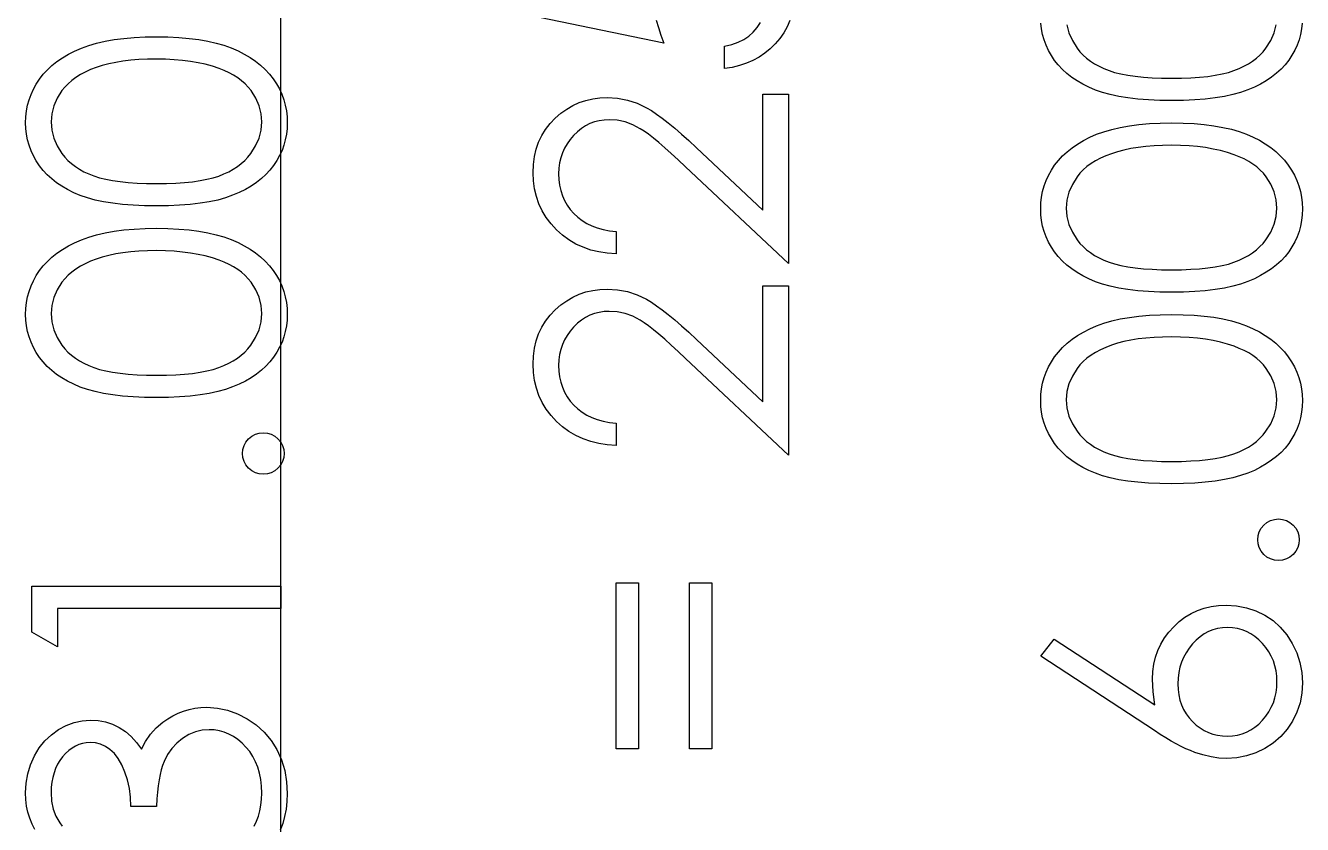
# Model space of a CAD drawing. Header units: millimetres. Extents: x -492 to -44, y 143 to 452.
# Drawn here: x -390.24 to -374.85, y 196.8 to 206.42 of the extents above; entities that cross this region are included whole.
import ezdxf

# ---------------------------------------------------------------- set-up
doc = ezdxf.new("R2010")
doc.units = ezdxf.units.MM

msp = doc.modelspace()

# ---------------------------------------------------------------- linework, layer by layer
at = {"color": 7, "linetype": 'Continuous'}
msp.add_line((-387.161, 164.056), (-387.161, 293.248), dxfattribs=at)
at = {"color": 7, "linetype": 'Continuous', "flags": 128}
for points in [[(-382.639, 206.485), (-382.613, 206.396), (-382.582, 206.305), (-382.546, 206.21), (-382.546, 206.21), (-384.046, 206.517)], [(-381.028, 206.481), (-381.061, 206.405), (-381.102, 206.334), (-381.15, 206.265), (-381.205, 206.201), (-381.266, 206.142), (-381.331, 206.089), (-381.401, 206.042), (-381.475, 206.001), (-381.553, 205.967), (-381.636, 205.939), (-381.724, 205.917), (-381.815, 205.902), (-381.815, 205.902), (-381.815, 206.171), (-381.815, 206.171), (-381.73, 206.193), (-381.653, 206.22), (-381.585, 206.255), (-381.525, 206.295), (-381.472, 206.342), (-381.424, 206.397), (-381.382, 206.459)], [(-376.429, 205.517), (-376.573, 205.519), (-376.709, 205.525), (-376.837, 205.535), (-376.956, 205.549), (-377.067, 205.567), (-377.169, 205.589), (-377.263, 205.615), (-377.348, 205.644), (-377.427, 205.677), (-377.501, 205.714), (-377.569, 205.754), (-377.633, 205.797), (-377.692, 205.844), (-377.746, 205.893), (-377.796, 205.946), (-377.84, 206.002), (-377.879, 206.061), (-377.913, 206.122), (-377.942, 206.184), (-377.965, 206.248), (-377.984, 206.314), (-377.997, 206.381), (-378.005, 206.449)], [(-377.691, 206.43), (-377.667, 206.333), (-377.626, 206.24), (-377.569, 206.149), (-377.534, 206.106), (-377.496, 206.066), (-377.454, 206.028), (-377.407, 205.993), (-377.357, 205.961), (-377.303, 205.931), (-377.246, 205.904), (-377.184, 205.879), (-377.117, 205.857), (-377.041, 205.839), (-376.959, 205.823), (-376.868, 205.81), (-376.77, 205.8), (-376.665, 205.792), (-376.551, 205.788), (-376.43, 205.786)], [(-376.43, 205.786), (-376.31, 205.788), (-376.197, 205.792), (-376.092, 205.8), (-375.994, 205.809), (-375.904, 205.823), (-375.822, 205.838), (-375.746, 205.857), (-375.679, 205.878), (-375.617, 205.903), (-375.56, 205.93), (-375.505, 205.96), (-375.455, 205.992), (-375.409, 206.027), (-375.366, 206.065), (-375.328, 206.106), (-375.293, 206.149), (-375.235, 206.241), (-375.194, 206.335), (-375.169, 206.431)], [(-374.856, 206.449), (-374.864, 206.381), (-374.877, 206.314), (-374.895, 206.249), (-374.918, 206.185), (-374.947, 206.123), (-374.98, 206.063), (-375.019, 206.005), (-375.063, 205.949), (-375.111, 205.896), (-375.165, 205.847), (-375.225, 205.8), (-375.289, 205.757), (-375.358, 205.717), (-375.433, 205.679), (-375.512, 205.646), (-375.598, 205.616), (-375.692, 205.589), (-375.794, 205.568), (-375.905, 205.55), (-376.024, 205.535), (-376.151, 205.525), (-376.286, 205.519), (-376.429, 205.517)], [(-388.66, 204.248), (-388.804, 204.25), (-388.94, 204.256), (-389.068, 204.266), (-389.187, 204.28), (-389.297, 204.297), (-389.4, 204.32), (-389.493, 204.345), (-389.579, 204.375), (-389.657, 204.408), (-389.731, 204.445), (-389.8, 204.485), (-389.864, 204.528), (-389.923, 204.574), (-389.977, 204.624), (-390.026, 204.676), (-390.071, 204.733), (-390.11, 204.792), (-390.144, 204.853), (-390.172, 204.914), (-390.196, 204.979), (-390.215, 205.044), (-390.228, 205.112), (-390.236, 205.18), (-390.238, 205.251), (-390.238, 205.251), (-390.236, 205.323), (-390.227, 205.393), (-390.215, 205.461), (-390.196, 205.527), (-390.172, 205.592), (-390.143, 205.655), (-390.109, 205.717), (-390.07, 205.777), (-390.025, 205.834), (-389.975, 205.889), (-389.92, 205.94), (-389.859, 205.988), (-389.794, 206.033), (-389.722, 206.075), (-389.647, 206.113), (-389.565, 206.149), (-389.477, 206.181), (-389.382, 206.21), (-389.279, 206.233), (-389.17, 206.252), (-389.053, 206.267), (-388.929, 206.278), (-388.798, 206.284), (-388.66, 206.286), (-388.66, 206.286), (-388.522, 206.284), (-388.391, 206.278), (-388.268, 206.267), (-388.152, 206.253), (-388.043, 206.234), (-387.941, 206.21), (-387.847, 206.183), (-387.76, 206.151), (-387.678, 206.116), (-387.603, 206.077), (-387.532, 206.036), (-387.466, 205.991), (-387.406, 205.943), (-387.35, 205.891), (-387.3, 205.836), (-387.255, 205.779), (-387.215, 205.719), (-387.18, 205.657), (-387.151, 205.593), (-387.127, 205.528), (-387.108, 205.461), (-387.095, 205.393), (-387.087, 205.323), (-387.084, 205.251), (-387.084, 205.251), (-387.087, 205.18), (-387.094, 205.112), (-387.108, 205.044), (-387.126, 204.979), (-387.148, 204.916), (-387.177, 204.854), (-387.211, 204.794), (-387.249, 204.735), (-387.293, 204.679), (-387.342, 204.627), (-387.396, 204.577), (-387.456, 204.531), (-387.52, 204.488), (-387.589, 204.448), (-387.663, 204.41), (-387.743, 204.377), (-387.829, 204.347), (-387.923, 204.32), (-388.025, 204.298), (-388.136, 204.28), (-388.255, 204.266), (-388.382, 204.256), (-388.517, 204.25), (-388.66, 204.248)], [(-388.661, 204.517), (-388.541, 204.518), (-388.428, 204.523), (-388.323, 204.53), (-388.225, 204.54), (-388.135, 204.553), (-388.052, 204.569), (-387.977, 204.588), (-387.91, 204.609), (-387.848, 204.634), (-387.79, 204.661), (-387.736, 204.69), (-387.686, 204.723), (-387.639, 204.758), (-387.597, 204.796), (-387.558, 204.837), (-387.523, 204.88), (-387.466, 204.972), (-387.425, 205.065), (-387.4, 205.161), (-387.392, 205.26), (-387.392, 205.26), (-387.4, 205.359), (-387.424, 205.455), (-387.464, 205.548), (-387.52, 205.637), (-387.555, 205.68), (-387.593, 205.72), (-387.635, 205.757), (-387.681, 205.792), (-387.731, 205.824), (-387.786, 205.853), (-387.844, 205.88), (-387.907, 205.904), (-387.907, 205.904), (-387.987, 205.93), (-388.072, 205.954), (-388.16, 205.973), (-388.252, 205.989), (-388.348, 206.001), (-388.448, 206.01), (-388.553, 206.015), (-388.661, 206.017), (-388.661, 206.017), (-388.769, 206.015), (-388.873, 206.011), (-388.971, 206.003), (-389.064, 205.992), (-389.152, 205.978), (-389.235, 205.961), (-389.313, 205.94), (-389.386, 205.916), (-389.455, 205.89), (-389.518, 205.861), (-389.577, 205.83), (-389.631, 205.796), (-389.68, 205.76), (-389.725, 205.721), (-389.765, 205.68), (-389.8, 205.637), (-389.857, 205.546), (-389.898, 205.454), (-389.922, 205.358), (-389.93, 205.26), (-389.93, 205.26), (-389.922, 205.161), (-389.898, 205.064), (-389.857, 204.971), (-389.8, 204.88), (-389.765, 204.837), (-389.727, 204.797), (-389.685, 204.759), (-389.638, 204.724), (-389.588, 204.692), (-389.534, 204.661), (-389.477, 204.634), (-389.415, 204.61), (-389.347, 204.588), (-389.272, 204.57), (-389.189, 204.553), (-389.099, 204.541), (-389.001, 204.53), (-388.895, 204.523), (-388.782, 204.518), (-388.661, 204.517)], [(-383.122, 203.94), (-383.123, 203.671), (-383.123, 203.671), (-383.23, 203.678), (-383.332, 203.694), (-383.428, 203.717), (-383.521, 203.75), (-383.608, 203.79), (-383.691, 203.839), (-383.769, 203.896), (-383.841, 203.961), (-383.907, 204.033), (-383.965, 204.109), (-384.013, 204.189), (-384.052, 204.273), (-384.083, 204.361), (-384.105, 204.453), (-384.118, 204.549), (-384.123, 204.649), (-384.123, 204.649), (-384.118, 204.748), (-384.106, 204.842), (-384.085, 204.931), (-384.056, 205.016), (-384.019, 205.095), (-383.973, 205.17), (-383.919, 205.24), (-383.857, 205.305), (-383.789, 205.364), (-383.718, 205.414), (-383.644, 205.458), (-383.567, 205.493), (-383.488, 205.52), (-383.405, 205.54), (-383.32, 205.551), (-383.231, 205.556), (-383.231, 205.556), (-383.106, 205.548), (-382.985, 205.524), (-382.868, 205.486), (-382.755, 205.431), (-382.698, 205.396), (-382.635, 205.354), (-382.567, 205.305), (-382.494, 205.249), (-382.416, 205.184), (-382.334, 205.113), (-382.247, 205.035), (-382.154, 204.949), (-382.154, 204.949), (-381.353, 204.198), (-381.353, 204.198), (-381.353, 205.594), (-381.353, 205.594), (-381.046, 205.594), (-381.046, 205.594), (-381.046, 203.556), (-381.046, 203.556), (-382.287, 204.719), (-382.287, 204.719), (-382.376, 204.804), (-382.459, 204.881), (-382.536, 204.95), (-382.607, 205.011), (-382.672, 205.065), (-382.731, 205.111), (-382.785, 205.149), (-382.832, 205.179), (-382.922, 205.226), (-383.015, 205.26), (-383.109, 205.28), (-383.207, 205.286), (-383.207, 205.286), (-383.268, 205.283), (-383.327, 205.274), (-383.383, 205.26), (-383.438, 205.24), (-383.491, 205.213), (-383.541, 205.18), (-383.589, 205.142), (-383.635, 205.098), (-383.677, 205.049), (-383.714, 204.998), (-383.745, 204.945), (-383.77, 204.888), (-383.79, 204.829), (-383.803, 204.767), (-383.812, 204.703), (-383.815, 204.636), (-383.815, 204.636), (-383.812, 204.565), (-383.803, 204.498), (-383.79, 204.434), (-383.769, 204.372), (-383.744, 204.314), (-383.713, 204.259), (-383.676, 204.207), (-383.633, 204.157), (-383.585, 204.112), (-383.533, 204.073), (-383.476, 204.038), (-383.415, 204.008), (-383.349, 203.983), (-383.278, 203.964), (-383.203, 203.949), (-383.123, 203.94)], [(-376.429, 203.21), (-376.573, 203.211), (-376.709, 203.217), (-376.837, 203.228), (-376.956, 203.241), (-377.067, 203.259), (-377.169, 203.281), (-377.263, 203.307), (-377.348, 203.336), (-377.427, 203.369), (-377.501, 203.406), (-377.569, 203.446), (-377.633, 203.49), (-377.692, 203.536), (-377.746, 203.585), (-377.796, 203.638), (-377.84, 203.695), (-377.879, 203.753), (-377.913, 203.814), (-377.942, 203.876), (-377.965, 203.94), (-377.984, 204.006), (-377.997, 204.073), (-378.005, 204.142), (-378.007, 204.213), (-378.007, 204.213), (-378.005, 204.284), (-377.996, 204.354), (-377.984, 204.422), (-377.965, 204.489), (-377.942, 204.554), (-377.912, 204.617), (-377.879, 204.679), (-377.839, 204.738), (-377.794, 204.795), (-377.744, 204.85), (-377.689, 204.901), (-377.629, 204.949), (-377.563, 204.994), (-377.492, 205.036), (-377.416, 205.075), (-377.334, 205.111), (-377.246, 205.143), (-377.151, 205.171), (-377.049, 205.195), (-376.939, 205.214), (-376.823, 205.229), (-376.698, 205.24), (-376.567, 205.246), (-376.429, 205.248), (-376.429, 205.248), (-376.291, 205.246), (-376.16, 205.24), (-376.037, 205.229), (-375.921, 205.214), (-375.813, 205.195), (-375.71, 205.172), (-375.616, 205.145), (-375.529, 205.113), (-375.448, 205.077), (-375.372, 205.039), (-375.301, 204.997), (-375.235, 204.952), (-375.175, 204.904), (-375.12, 204.853), (-375.069, 204.798), (-375.024, 204.74), (-374.984, 204.68), (-374.95, 204.618), (-374.92, 204.554), (-374.896, 204.49), (-374.877, 204.423), (-374.864, 204.354), (-374.856, 204.284), (-374.853, 204.213), (-374.853, 204.213), (-374.856, 204.142), (-374.864, 204.073), (-374.877, 204.006), (-374.895, 203.941), (-374.918, 203.877), (-374.947, 203.815), (-374.98, 203.755), (-375.019, 203.697), (-375.063, 203.641), (-375.111, 203.588), (-375.165, 203.539), (-375.225, 203.493), (-375.289, 203.449), (-375.358, 203.409), (-375.433, 203.372), (-375.512, 203.338), (-375.598, 203.308), (-375.692, 203.282), (-375.794, 203.26), (-375.905, 203.242), (-376.024, 203.228), (-376.151, 203.217), (-376.286, 203.211), (-376.429, 203.21)], [(-376.43, 203.479), (-376.31, 203.48), (-376.197, 203.485), (-376.092, 203.492), (-375.994, 203.502), (-375.904, 203.515), (-375.822, 203.53), (-375.746, 203.549), (-375.679, 203.571), (-375.617, 203.595), (-375.56, 203.622), (-375.505, 203.652), (-375.455, 203.684), (-375.409, 203.72), (-375.366, 203.758), (-375.328, 203.798), (-375.293, 203.842), (-375.235, 203.933), (-375.194, 204.027), (-375.169, 204.123), (-375.161, 204.222), (-375.161, 204.222), (-375.169, 204.321), (-375.193, 204.417), (-375.233, 204.509), (-375.29, 204.599), (-375.324, 204.642), (-375.362, 204.681), (-375.404, 204.719), (-375.451, 204.753), (-375.501, 204.785), (-375.555, 204.815), (-375.614, 204.841), (-375.676, 204.865), (-375.676, 204.865), (-375.757, 204.892), (-375.841, 204.915), (-375.929, 204.934), (-376.021, 204.951), (-376.117, 204.963), (-376.218, 204.972), (-376.322, 204.977), (-376.43, 204.979), (-376.43, 204.979), (-376.538, 204.977), (-376.642, 204.973), (-376.74, 204.964), (-376.833, 204.954), (-376.921, 204.939), (-377.004, 204.922), (-377.082, 204.901), (-377.156, 204.878), (-377.224, 204.851), (-377.287, 204.823), (-377.346, 204.791), (-377.4, 204.758), (-377.45, 204.722), (-377.494, 204.683), (-377.534, 204.642), (-377.569, 204.598), (-377.626, 204.508), (-377.667, 204.415), (-377.691, 204.32), (-377.7, 204.222), (-377.7, 204.222), (-377.691, 204.122), (-377.667, 204.026), (-377.626, 203.933), (-377.569, 203.842), (-377.534, 203.798), (-377.496, 203.758), (-377.454, 203.72), (-377.407, 203.686), (-377.357, 203.653), (-377.303, 203.623), (-377.246, 203.596), (-377.184, 203.571), (-377.117, 203.55), (-377.041, 203.531), (-376.959, 203.515), (-376.868, 203.502), (-376.77, 203.492), (-376.665, 203.485), (-376.551, 203.48), (-376.43, 203.479)], [(-388.66, 201.94), (-388.804, 201.942), (-388.94, 201.948), (-389.068, 201.958), (-389.187, 201.972), (-389.297, 201.99), (-389.4, 202.012), (-389.493, 202.038), (-389.579, 202.067), (-389.657, 202.1), (-389.731, 202.137), (-389.8, 202.177), (-389.864, 202.22), (-389.923, 202.267), (-389.977, 202.316), (-390.026, 202.369), (-390.071, 202.425), (-390.11, 202.484), (-390.144, 202.545), (-390.172, 202.607), (-390.196, 202.671), (-390.215, 202.737), (-390.228, 202.804), (-390.236, 202.872), (-390.238, 202.943), (-390.238, 202.943), (-390.236, 203.015), (-390.227, 203.085), (-390.215, 203.153), (-390.196, 203.22), (-390.172, 203.285), (-390.143, 203.348), (-390.109, 203.41), (-390.07, 203.469), (-390.025, 203.526), (-389.975, 203.581), (-389.92, 203.632), (-389.859, 203.68), (-389.794, 203.725), (-389.722, 203.767), (-389.647, 203.806), (-389.565, 203.842), (-389.477, 203.874), (-389.382, 203.902), (-389.279, 203.925), (-389.17, 203.945), (-389.053, 203.96), (-388.929, 203.97), (-388.798, 203.976), (-388.66, 203.979), (-388.66, 203.979), (-388.522, 203.976), (-388.391, 203.97), (-388.268, 203.96), (-388.152, 203.945), (-388.043, 203.926), (-387.941, 203.902), (-387.847, 203.875), (-387.76, 203.844), (-387.678, 203.808), (-387.603, 203.77), (-387.532, 203.728), (-387.466, 203.683), (-387.406, 203.635), (-387.35, 203.583), (-387.3, 203.529), (-387.255, 203.471), (-387.215, 203.411), (-387.18, 203.349), (-387.151, 203.285), (-387.127, 203.22), (-387.108, 203.154), (-387.095, 203.085), (-387.087, 203.015), (-387.084, 202.943), (-387.084, 202.943), (-387.087, 202.872), (-387.094, 202.804), (-387.108, 202.737), (-387.126, 202.672), (-387.148, 202.608), (-387.177, 202.546), (-387.211, 202.486), (-387.249, 202.428), (-387.293, 202.372), (-387.342, 202.319), (-387.396, 202.27), (-387.456, 202.223), (-387.52, 202.18), (-387.589, 202.14), (-387.663, 202.103), (-387.743, 202.069), (-387.829, 202.039), (-387.923, 202.012), (-388.025, 201.991), (-388.136, 201.973), (-388.255, 201.958), (-388.382, 201.948), (-388.517, 201.942), (-388.66, 201.94)], [(-388.661, 202.21), (-388.541, 202.211), (-388.428, 202.216), (-388.323, 202.223), (-388.225, 202.232), (-388.135, 202.246), (-388.052, 202.261), (-387.977, 202.28), (-387.91, 202.301), (-387.848, 202.326), (-387.79, 202.353), (-387.736, 202.383), (-387.686, 202.415), (-387.639, 202.451), (-387.597, 202.488), (-387.558, 202.529), (-387.523, 202.573), (-387.466, 202.664), (-387.425, 202.758), (-387.4, 202.854), (-387.392, 202.952), (-387.392, 202.952), (-387.4, 203.051), (-387.424, 203.148), (-387.464, 203.24), (-387.52, 203.33), (-387.555, 203.372), (-387.593, 203.412), (-387.635, 203.449), (-387.681, 203.484), (-387.731, 203.516), (-387.786, 203.545), (-387.844, 203.572), (-387.907, 203.596), (-387.907, 203.596), (-387.987, 203.622), (-388.072, 203.646), (-388.16, 203.665), (-388.252, 203.681), (-388.348, 203.693), (-388.448, 203.702), (-388.553, 203.708), (-388.661, 203.71), (-388.661, 203.71), (-388.769, 203.708), (-388.873, 203.704), (-388.971, 203.695), (-389.064, 203.684), (-389.152, 203.67), (-389.235, 203.653), (-389.313, 203.632), (-389.386, 203.609), (-389.455, 203.582), (-389.518, 203.553), (-389.577, 203.522), (-389.631, 203.488), (-389.68, 203.452), (-389.725, 203.413), (-389.765, 203.372), (-389.8, 203.329), (-389.857, 203.238), (-389.898, 203.146), (-389.922, 203.05), (-389.93, 202.952), (-389.93, 202.952), (-389.922, 202.853), (-389.898, 202.756), (-389.857, 202.663), (-389.8, 202.573), (-389.765, 202.529), (-389.727, 202.489), (-389.685, 202.451), (-389.638, 202.416), (-389.588, 202.384), (-389.534, 202.354), (-389.477, 202.327), (-389.415, 202.302), (-389.347, 202.28), (-389.272, 202.262), (-389.189, 202.246), (-389.099, 202.233), (-389.001, 202.223), (-388.895, 202.216), (-388.782, 202.211), (-388.661, 202.21)], [(-383.122, 201.633), (-383.123, 201.363), (-383.123, 201.363), (-383.23, 201.371), (-383.332, 201.386), (-383.428, 201.41), (-383.521, 201.442), (-383.608, 201.482), (-383.691, 201.531), (-383.769, 201.588), (-383.841, 201.654), (-383.907, 201.725), (-383.965, 201.801), (-384.013, 201.881), (-384.052, 201.965), (-384.083, 202.053), (-384.105, 202.145), (-384.118, 202.241), (-384.123, 202.342), (-384.123, 202.342), (-384.118, 202.44), (-384.106, 202.535), (-384.085, 202.624), (-384.056, 202.708), (-384.019, 202.788), (-383.973, 202.862), (-383.919, 202.933), (-383.857, 202.997), (-383.789, 203.056), (-383.718, 203.107), (-383.644, 203.15), (-383.567, 203.186), (-383.488, 203.213), (-383.405, 203.232), (-383.32, 203.244), (-383.231, 203.248), (-383.231, 203.248), (-383.106, 203.24), (-382.985, 203.217), (-382.868, 203.178), (-382.755, 203.124), (-382.698, 203.089), (-382.635, 203.047), (-382.567, 202.997), (-382.494, 202.941), (-382.416, 202.877), (-382.334, 202.806), (-382.247, 202.727), (-382.154, 202.641), (-382.154, 202.641), (-381.353, 201.89), (-381.353, 201.89), (-381.353, 203.286), (-381.353, 203.286), (-381.046, 203.286), (-381.046, 203.286), (-381.046, 201.248), (-381.046, 201.248), (-382.287, 202.411), (-382.287, 202.411), (-382.376, 202.496), (-382.459, 202.573), (-382.536, 202.642), (-382.607, 202.704), (-382.672, 202.757), (-382.731, 202.803), (-382.785, 202.841), (-382.832, 202.872), (-382.922, 202.919), (-383.015, 202.952), (-383.109, 202.972), (-383.207, 202.979), (-383.207, 202.979), (-383.268, 202.976), (-383.327, 202.967), (-383.383, 202.952), (-383.438, 202.932), (-383.491, 202.905), (-383.541, 202.872), (-383.589, 202.835), (-383.635, 202.79), (-383.677, 202.741), (-383.714, 202.69), (-383.745, 202.637), (-383.77, 202.58), (-383.79, 202.521), (-383.803, 202.46), (-383.812, 202.395), (-383.815, 202.328), (-383.815, 202.328), (-383.812, 202.258), (-383.803, 202.19), (-383.79, 202.126), (-383.769, 202.065), (-383.744, 202.006), (-383.713, 201.951), (-383.676, 201.899), (-383.633, 201.85), (-383.585, 201.804), (-383.533, 201.765), (-383.476, 201.73), (-383.415, 201.7), (-383.349, 201.675), (-383.278, 201.656), (-383.203, 201.642), (-383.123, 201.633)], [(-376.429, 200.902), (-376.573, 200.904), (-376.709, 200.91), (-376.837, 200.92), (-376.956, 200.934), (-377.067, 200.951), (-377.169, 200.973), (-377.263, 200.999), (-377.348, 201.029), (-377.427, 201.062), (-377.501, 201.098), (-377.569, 201.139), (-377.633, 201.182), (-377.692, 201.228), (-377.746, 201.277), (-377.796, 201.33), (-377.84, 201.387), (-377.879, 201.446), (-377.913, 201.506), (-377.942, 201.568), (-377.965, 201.633), (-377.984, 201.698), (-377.997, 201.765), (-378.005, 201.834), (-378.007, 201.905), (-378.007, 201.905), (-378.005, 201.976), (-377.996, 202.047), (-377.984, 202.115), (-377.965, 202.181), (-377.942, 202.246), (-377.912, 202.309), (-377.879, 202.371), (-377.839, 202.431), (-377.794, 202.488), (-377.744, 202.542), (-377.689, 202.594), (-377.629, 202.642), (-377.563, 202.687), (-377.492, 202.729), (-377.416, 202.767), (-377.334, 202.803), (-377.246, 202.835), (-377.151, 202.863), (-377.049, 202.887), (-376.939, 202.906), (-376.823, 202.921), (-376.698, 202.932), (-376.567, 202.938), (-376.429, 202.94), (-376.429, 202.94), (-376.291, 202.938), (-376.16, 202.932), (-376.037, 202.921), (-375.921, 202.907), (-375.813, 202.887), (-375.71, 202.864), (-375.616, 202.837), (-375.529, 202.805), (-375.448, 202.77), (-375.372, 202.731), (-375.301, 202.69), (-375.235, 202.645), (-375.175, 202.597), (-375.12, 202.545), (-375.069, 202.49), (-375.024, 202.433), (-374.984, 202.372), (-374.95, 202.311), (-374.92, 202.247), (-374.896, 202.182), (-374.877, 202.115), (-374.864, 202.047), (-374.856, 201.976), (-374.853, 201.905), (-374.853, 201.905), (-374.856, 201.834), (-374.864, 201.765), (-374.877, 201.698), (-374.895, 201.633), (-374.918, 201.57), (-374.947, 201.508), (-374.98, 201.448), (-375.019, 201.389), (-375.063, 201.333), (-375.111, 201.28), (-375.165, 201.231), (-375.225, 201.185), (-375.289, 201.142), (-375.358, 201.101), (-375.433, 201.064), (-375.512, 201.03), (-375.598, 201), (-375.692, 200.974), (-375.794, 200.952), (-375.905, 200.934), (-376.024, 200.92), (-376.151, 200.91), (-376.286, 200.904), (-376.429, 200.902)], [(-376.43, 201.171), (-376.31, 201.172), (-376.197, 201.177), (-376.092, 201.184), (-375.994, 201.194), (-375.904, 201.207), (-375.822, 201.223), (-375.746, 201.241), (-375.679, 201.263), (-375.617, 201.288), (-375.56, 201.315), (-375.505, 201.344), (-375.455, 201.377), (-375.409, 201.412), (-375.366, 201.45), (-375.328, 201.491), (-375.293, 201.534), (-375.235, 201.625), (-375.194, 201.719), (-375.169, 201.815), (-375.161, 201.914), (-375.161, 201.914), (-375.169, 202.013), (-375.193, 202.109), (-375.233, 202.202), (-375.29, 202.291), (-375.324, 202.334), (-375.362, 202.374), (-375.404, 202.411), (-375.451, 202.446), (-375.501, 202.478), (-375.555, 202.507), (-375.614, 202.533), (-375.676, 202.558), (-375.676, 202.558), (-375.757, 202.584), (-375.841, 202.607), (-375.929, 202.627), (-376.021, 202.643), (-376.117, 202.655), (-376.218, 202.664), (-376.322, 202.669), (-376.43, 202.671), (-376.43, 202.671), (-376.538, 202.669), (-376.642, 202.665), (-376.74, 202.657), (-376.833, 202.646), (-376.921, 202.631), (-377.004, 202.615), (-377.082, 202.594), (-377.156, 202.57), (-377.224, 202.544), (-377.287, 202.515), (-377.346, 202.484), (-377.4, 202.45), (-377.45, 202.414), (-377.494, 202.375), (-377.534, 202.334), (-377.569, 202.291), (-377.626, 202.2), (-377.667, 202.107), (-377.691, 202.012), (-377.7, 201.914), (-377.7, 201.914), (-377.691, 201.815), (-377.667, 201.718), (-377.626, 201.625), (-377.569, 201.534), (-377.534, 201.491), (-377.496, 201.451), (-377.454, 201.413), (-377.407, 201.378), (-377.357, 201.345), (-377.303, 201.315), (-377.246, 201.288), (-377.184, 201.264), (-377.117, 201.242), (-377.041, 201.223), (-376.959, 201.207), (-376.868, 201.195), (-376.77, 201.184), (-376.665, 201.177), (-376.551, 201.172), (-376.43, 201.171)], [(-387.623, 201.267), (-387.618, 201.317), (-387.605, 201.363), (-387.582, 201.405), (-387.55, 201.444), (-387.511, 201.476), (-387.469, 201.499), (-387.423, 201.512), (-387.373, 201.517), (-387.373, 201.517), (-387.323, 201.512), (-387.277, 201.499), (-387.235, 201.476), (-387.197, 201.444), (-387.164, 201.405), (-387.141, 201.363), (-387.127, 201.317), (-387.123, 201.267), (-387.123, 201.267), (-387.127, 201.217), (-387.141, 201.172), (-387.164, 201.129), (-387.197, 201.091), (-387.235, 201.059), (-387.277, 201.036), (-387.323, 201.022), (-387.373, 201.017), (-387.373, 201.017), (-387.423, 201.022), (-387.469, 201.036), (-387.511, 201.059), (-387.55, 201.091), (-387.582, 201.129), (-387.605, 201.172), (-387.618, 201.217), (-387.623, 201.267)], [(-375.392, 200.229), (-375.387, 200.279), (-375.374, 200.325), (-375.351, 200.367), (-375.319, 200.405), (-375.281, 200.437), (-375.239, 200.461), (-375.192, 200.474), (-375.142, 200.479), (-375.142, 200.479), (-375.093, 200.474), (-375.046, 200.461), (-375.004, 200.437), (-374.966, 200.405), (-374.933, 200.367), (-374.91, 200.325), (-374.897, 200.279), (-374.892, 200.229), (-374.892, 200.229), (-374.897, 200.179), (-374.91, 200.133), (-374.933, 200.091), (-374.966, 200.052), (-375.004, 200.02), (-375.046, 199.997), (-375.093, 199.984), (-375.142, 199.979), (-375.142, 199.979), (-375.192, 199.984), (-375.239, 199.997), (-375.281, 200.02), (-375.319, 200.052), (-375.351, 200.091), (-375.374, 200.133), (-375.387, 200.179), (-375.392, 200.229)], [(-383.122, 199.71), (-382.853, 199.71), (-382.853, 199.71), (-382.853, 197.71), (-382.853, 197.71), (-383.123, 197.71), (-383.123, 197.71), (-383.123, 199.71)], [(-382.238, 199.71), (-381.969, 199.71), (-381.969, 199.71), (-381.969, 197.71), (-381.969, 197.71), (-382.238, 197.71), (-382.238, 197.71), (-382.238, 199.71)], [(-390.161, 199.116), (-390.161, 199.671), (-390.161, 199.671), (-387.161, 199.671), (-387.161, 199.671), (-387.161, 199.402), (-387.161, 199.402), (-389.853, 199.402), (-389.853, 199.402), (-389.853, 198.94), (-389.853, 198.94), (-390.161, 199.116)], [(-378.007, 198.825), (-377.844, 199.032), (-377.844, 199.032), (-376.632, 198.24), (-376.632, 198.24), (-376.654, 198.398), (-376.661, 198.55), (-376.661, 198.55), (-376.657, 198.642), (-376.645, 198.729), (-376.625, 198.814), (-376.597, 198.894), (-376.561, 198.971), (-376.517, 199.045), (-376.465, 199.115), (-376.404, 199.181), (-376.338, 199.242), (-376.269, 199.295), (-376.195, 199.339), (-376.118, 199.375), (-376.037, 199.404), (-375.953, 199.424), (-375.864, 199.436), (-375.772, 199.44), (-375.772, 199.44), (-375.647, 199.433), (-375.527, 199.41), (-375.414, 199.373), (-375.307, 199.32), (-375.208, 199.254), (-375.12, 199.175), (-375.043, 199.083), (-374.976, 198.979), (-374.922, 198.866), (-374.884, 198.749), (-374.861, 198.628), (-374.853, 198.503), (-374.853, 198.503), (-374.861, 198.382), (-374.883, 198.265), (-374.92, 198.153), (-374.972, 198.045), (-375.038, 197.946), (-375.115, 197.857), (-375.205, 197.78), (-375.306, 197.714), (-375.416, 197.662), (-375.529, 197.624), (-375.646, 197.602), (-375.767, 197.594), (-375.767, 197.594), (-375.859, 197.599), (-375.955, 197.613), (-376.052, 197.636), (-376.152, 197.667), (-376.204, 197.688), (-376.258, 197.711), (-376.315, 197.739), (-376.374, 197.77), (-376.437, 197.804), (-376.501, 197.842), (-376.569, 197.884), (-376.638, 197.929), (-376.638, 197.929), (-378.007, 198.825)], [(-376.353, 198.494), (-376.35, 198.425), (-376.343, 198.36), (-376.329, 198.298), (-376.31, 198.24), (-376.285, 198.184), (-376.255, 198.133), (-376.22, 198.084), (-376.179, 198.038), (-376.135, 197.997), (-376.087, 197.962), (-376.038, 197.932), (-375.986, 197.907), (-375.932, 197.888), (-375.876, 197.874), (-375.817, 197.866), (-375.756, 197.863), (-375.756, 197.863), (-375.695, 197.866), (-375.637, 197.875), (-375.581, 197.89), (-375.528, 197.911), (-375.476, 197.938), (-375.427, 197.971), (-375.38, 198.009), (-375.335, 198.054), (-375.294, 198.104), (-375.259, 198.155), (-375.229, 198.21), (-375.204, 198.266), (-375.186, 198.325), (-375.172, 198.387), (-375.164, 198.451), (-375.161, 198.517), (-375.161, 198.517), (-375.164, 198.584), (-375.172, 198.648), (-375.186, 198.71), (-375.204, 198.768), (-375.229, 198.825), (-375.259, 198.879), (-375.294, 198.93), (-375.335, 198.979), (-375.38, 199.024), (-375.427, 199.064), (-375.476, 199.096), (-375.528, 199.123), (-375.581, 199.144), (-375.637, 199.159), (-375.695, 199.168), (-375.756, 199.171), (-375.756, 199.171), (-375.817, 199.168), (-375.876, 199.158), (-375.932, 199.143), (-375.986, 199.122), (-376.038, 199.094), (-376.087, 199.059), (-376.135, 199.019), (-376.179, 198.973), (-376.22, 198.922), (-376.255, 198.868), (-376.285, 198.812), (-376.31, 198.754), (-376.329, 198.693), (-376.343, 198.629), (-376.35, 198.563), (-376.353, 198.494)], [(-390.126, 196.737), (-390.16, 196.804), (-390.188, 196.874), (-390.21, 196.946), (-390.225, 197.021), (-390.235, 197.099), (-390.238, 197.179), (-390.238, 197.179), (-390.231, 197.297), (-390.211, 197.41), (-390.177, 197.518), (-390.13, 197.624), (-390.072, 197.721), (-390.004, 197.806), (-389.927, 197.88), (-389.84, 197.943), (-389.748, 197.992), (-389.653, 198.027), (-389.557, 198.048), (-389.459, 198.056), (-389.459, 198.056), (-389.364, 198.05), (-389.274, 198.034), (-389.189, 198.006), (-389.109, 197.968), (-389.035, 197.919), (-388.965, 197.859), (-388.901, 197.788), (-388.841, 197.705), (-388.841, 197.705), (-388.793, 197.8), (-388.733, 197.886), (-388.665, 197.963), (-388.585, 198.03), (-388.585, 198.03), (-388.525, 198.073), (-388.463, 198.109), (-388.399, 198.14), (-388.333, 198.165), (-388.266, 198.184), (-388.197, 198.198), (-388.125, 198.207), (-388.052, 198.21), (-388.052, 198.21), (-387.927, 198.201), (-387.804, 198.175), (-387.684, 198.133), (-387.567, 198.073), (-387.459, 197.998), (-387.362, 197.911), (-387.28, 197.812), (-387.21, 197.7), (-387.155, 197.579), (-387.115, 197.45), (-387.092, 197.314), (-387.084, 197.172), (-387.084, 197.172), (-387.088, 197.076), (-387.098, 196.983), (-387.116, 196.895), (-387.14, 196.811), (-387.172, 196.731)], [(-387.483, 196.78), (-387.455, 196.838), (-387.432, 196.899), (-387.415, 196.963), (-387.402, 197.031), (-387.394, 197.102), (-387.392, 197.176), (-387.392, 197.176), (-387.395, 197.261), (-387.404, 197.341), (-387.418, 197.416), (-387.439, 197.488), (-387.466, 197.554), (-387.499, 197.618), (-387.537, 197.676), (-387.582, 197.731), (-387.63, 197.78), (-387.681, 197.823), (-387.733, 197.859), (-387.788, 197.888), (-387.844, 197.911), (-387.903, 197.927), (-387.964, 197.937), (-388.026, 197.94), (-388.026, 197.94), (-388.11, 197.934), (-388.191, 197.914), (-388.269, 197.882), (-388.345, 197.836), (-388.414, 197.78), (-388.475, 197.715), (-388.526, 197.64), (-388.568, 197.558), (-388.586, 197.511), (-388.602, 197.458), (-388.616, 197.4), (-388.629, 197.335), (-388.639, 197.265), (-388.648, 197.189), (-388.656, 197.106), (-388.661, 197.017), (-388.661, 197.017), (-388.969, 197.017), (-388.969, 197.017), (-388.973, 197.128), (-388.986, 197.234), (-389.008, 197.335), (-389.04, 197.431), (-389.078, 197.518), (-389.12, 197.592), (-389.168, 197.653), (-389.221, 197.702), (-389.276, 197.739), (-389.335, 197.765), (-389.396, 197.781), (-389.46, 197.786), (-389.46, 197.786), (-389.507, 197.784), (-389.552, 197.776), (-389.596, 197.762), (-389.638, 197.744), (-389.678, 197.72), (-389.718, 197.69), (-389.755, 197.655), (-389.791, 197.615), (-389.823, 197.571), (-389.852, 197.524), (-389.876, 197.475), (-389.895, 197.422), (-389.91, 197.366), (-389.921, 197.308), (-389.928, 197.247), (-389.93, 197.183), (-389.93, 197.183), (-389.924, 197.081), (-389.904, 196.985), (-389.871, 196.898), (-389.825, 196.817), (-389.796, 196.779)]]:
    msp.add_lwpolyline(points, dxfattribs=at)

doc.saveas('drawing.dxf')
